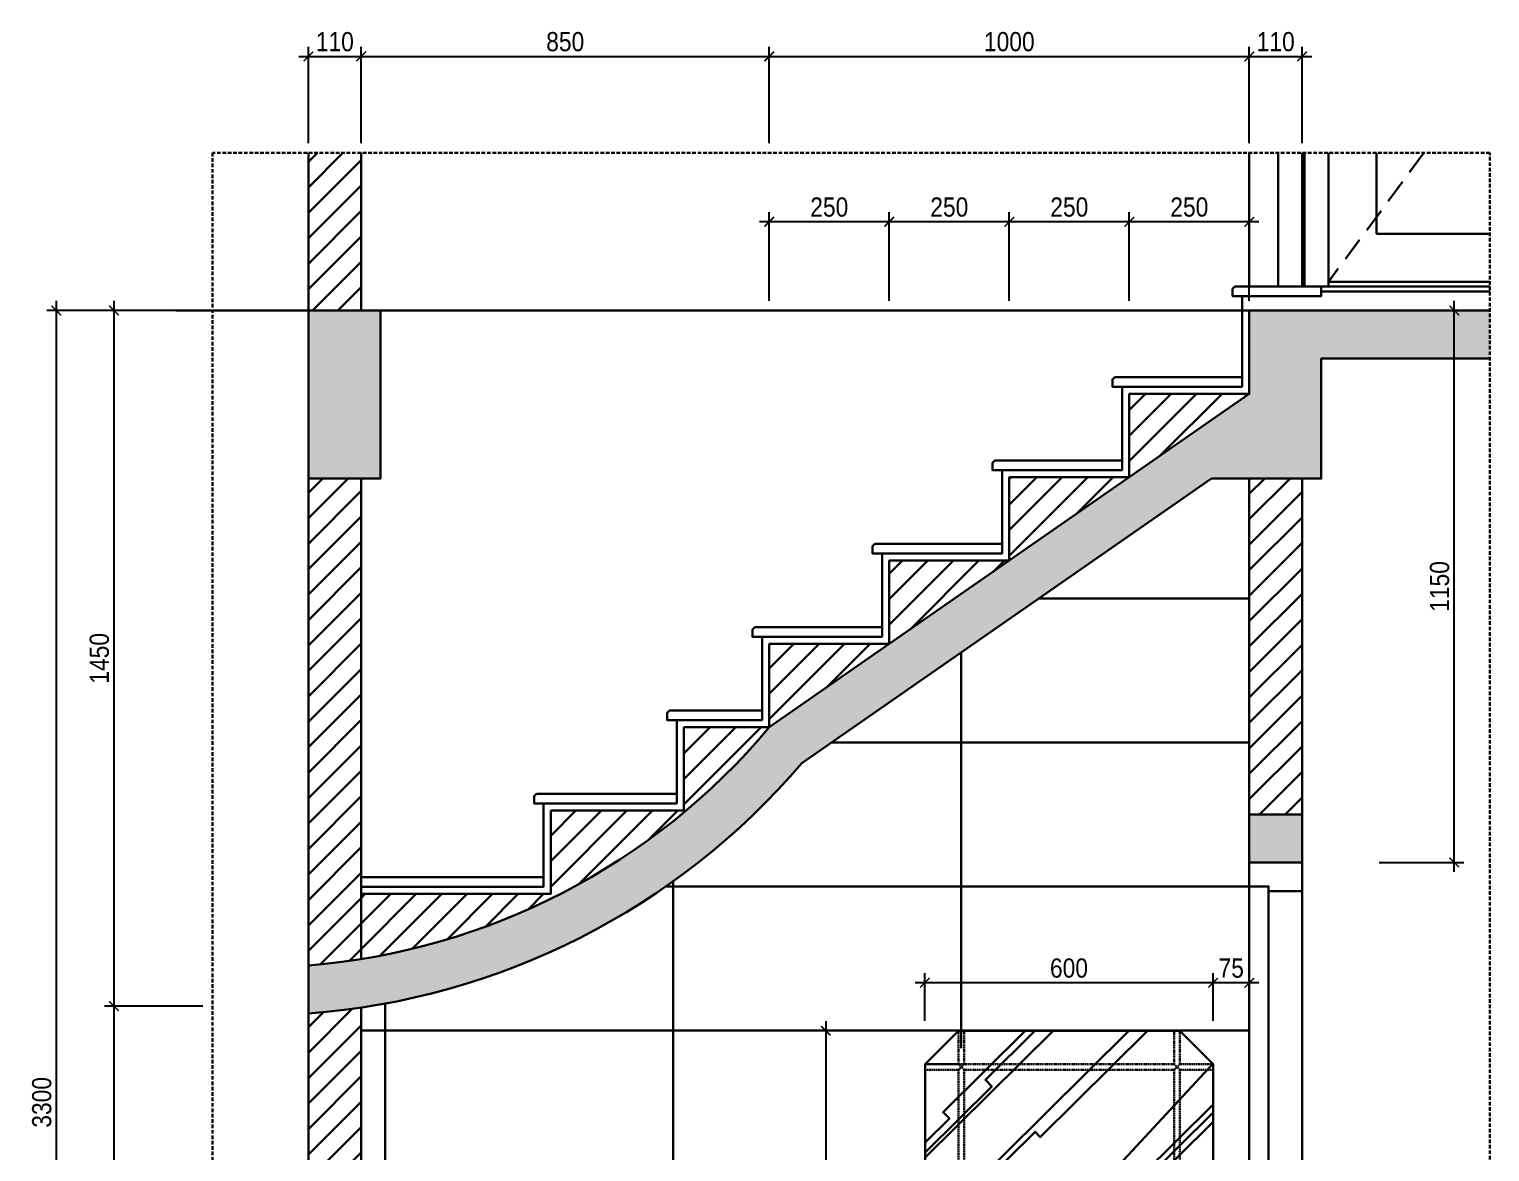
# Model space of a CAD drawing. Header units: millimetres. Extents: x -82962 to 19744, y -138000 to 4535.
# Drawn here: x -9748 to -6706, y -51513 to -49174 of the extents above; entities that cross this region are included whole.
import ezdxf

# ---------------------------------------------------------------- set-up
doc = ezdxf.new("R2010")
doc.units = ezdxf.units.MM
doc.header["$LTSCALE"] = 1000
doc.header["$MEASUREMENT"] = 0
doc.header["$PDMODE"] = 3
doc.linetypes.add('HIDDEN', pattern=[0.375, 0.25, -0.125])
doc.layers.get('0').update_dxf_attribs({"lineweight": 30})
doc.layers.get('DEFPOINTS').update_dxf_attribs({"color": 4, "lineweight": 30})
doc.layers.add('THAY', color=4, linetype='Continuous', lineweight=30)
doc.styles.add('ARIAL', font='arial.ttf', dxfattribs={"width": 0.85})
doc.dimstyles.new('DIM 1-100', dxfattribs={"dimscale": 0, "dimtxt": 2, "dimasz": 1, "dimexe": 1, "dimexo": 1, "dimgap": 0.5, "dimtad": 1, "dimdec": 4, "dimrnd": 1, "dimdsep": 46, "dimtxsty": 'ARIAL', "dimblk1": 'ARCHTICK', "dimblk2": 'ARCHTICK', "dimsah": 1, "dimcen": 2, "dimdle": 1, "dimclrd": 9, "dimclre": 9, "dimclrt": 1, "dimadec": 0, "dimazin": 0, "dimtfac": 1, "dimtdec": 4, "dimtix": 1, "dimtmove": 2, "dimatfit": 3, "dimldrblk": 'DOT', "dimfxl": 1, "dimtvp": 1, "dimtolj": 1, "dimarcsym": 0})
pattern_1 = [(45, (0, 5589.857), (-26.516504, 26.516504), [])]

# ---------------------------------------------------------------- blocks, each defined once
blk = doc.blocks.new('_ARCHTICK')
at = {"color": 0, "linetype": 'ByBlock', "const_width": 0.15}
blk.add_lwpolyline([(-0.5, -0.5), (0.5, 0.5)], dxfattribs=at)
blk = doc.blocks.new('*D429')
at = {"layer": 'DEFPOINTS', "color": 0, "ltscale": 0.2, "transparency": 16777216}
for p in [(-9691.7, -49760.1), (-9366.8, -49760.1), (-9366.8, -53060.1)]:
    blk.add_point(p, dxfattribs=at)
at = {"layer": 'THAY', "color": 9, "lineweight": -2, "ltscale": 0.2, "transparency": 16777216}
for p, q in [((-9691.7, -53080.1), (-9691.7, -49740.1)), ((-9386.8, -49760.1), (-9711.7, -49760.1)), ((-9386.8, -53060.1), (-9711.7, -53060.1))]:
    blk.add_line(p, q, dxfattribs=at)
at = {"layer": 'THAY', "color": 9, "lineweight": -2, "ltscale": 0.2, "transparency": 16777216, "xscale": 20.00000000000004, "yscale": 20.00000000000004, "zscale": 20.00000000000004}
for p, rotation in [((-9691.7, -49760.1), 90), ((-9691.7, -53060.1), 270)]:
    blk.add_blockref('_ARCHTICK', p, dxfattribs=dict(at, rotation=rotation))
at = {"layer": 'THAY', "color": 1, "ltscale": 0.2, "transparency": 16777216, "insert": (-9722.1, -51410.1), "char_height": 40, "attachment_point": 5, "rotation": 90, "style": 'ARIAL'}
blk.add_mtext('\\A1;3300', dxfattribs=at)
blk = doc.blocks.new('_DOT')
at = {"color": 0, "linetype": 'ByBlock', "ltscale": 10}
blk.add_line((-0.5, 0), (-1, 0), dxfattribs=at)
at = {"color": 0, "linetype": 'ByBlock', "ltscale": 10, "const_width": 0.5}
blk.add_lwpolyline([(-0.25, 0, 1), (0.25, 0, 1)], format="xyb", close=True, dxfattribs=at)
blk = doc.blocks.new('*D433')
at = {"layer": 'DEFPOINTS', "color": 0, "ltscale": 0.2, "transparency": 16777216}
for p in [(-9571.7, -51209.7), (-9366.8, -51209.7), (-9366.8, -53060.1)]:
    blk.add_point(p, dxfattribs=at)
at = {"layer": 'THAY', "color": 9, "lineweight": -2, "ltscale": 0.2, "transparency": 16777216}
for p, q in [((-9571.7, -53080.1), (-9571.7, -51189.7)), ((-9386.8, -51209.7), (-9591.7, -51209.7)), ((-9386.8, -53060.1), (-9591.7, -53060.1))]:
    blk.add_line(p, q, dxfattribs=at)
at = {"layer": 'THAY', "color": 9, "lineweight": -2, "ltscale": 0.2, "transparency": 16777216, "xscale": 20.00000000000004, "yscale": 20.00000000000004, "zscale": 20.00000000000004}
for p, rotation in [((-9571.7, -51209.7), 90), ((-9571.7, -53060.1), 270)]:
    blk.add_blockref('_ARCHTICK', p, dxfattribs=dict(at, rotation=rotation))
at = {"layer": 'THAY', "color": 1, "ltscale": 0.2, "transparency": 16777216, "insert": (-9602.1, -52134.9), "char_height": 40, "attachment_point": 5, "rotation": 90, "style": 'ARIAL'}
blk.add_mtext('\\A1;1850', dxfattribs=at)
blk = doc.blocks.new('*D434')
at = {"layer": 'DEFPOINTS', "color": 0, "ltscale": 0.2, "transparency": 16777216}
for p in [(-9571.7, -49760.1), (-9366.8, -49760.1), (-9366.8, -51209.7)]:
    blk.add_point(p, dxfattribs=at)
at = {"layer": 'THAY', "color": 9, "lineweight": -2, "ltscale": 0.2, "transparency": 16777216}
for p, q in [((-9571.7, -51229.7), (-9571.7, -49740.1)), ((-9386.8, -49760.1), (-9591.7, -49760.1)), ((-9386.8, -51209.7), (-9591.7, -51209.7))]:
    blk.add_line(p, q, dxfattribs=at)
at = {"layer": 'THAY', "color": 9, "lineweight": -2, "ltscale": 0.2, "transparency": 16777216, "xscale": 20.00000000000004, "yscale": 20.00000000000004, "zscale": 20.00000000000004}
for p, rotation in [((-9571.7, -49760.1), 90), ((-9571.7, -51209.7), 270)]:
    blk.add_blockref('_ARCHTICK', p, dxfattribs=dict(at, rotation=rotation))
at = {"layer": 'THAY', "color": 1, "ltscale": 0.2, "transparency": 16777216, "insert": (-9602.1, -50484.9), "char_height": 40, "attachment_point": 5, "rotation": 90, "style": 'ARIAL'}
blk.add_mtext('\\A1;1450', dxfattribs=at)
blk = doc.blocks.new('*D461')
at = {"layer": 'DEFPOINTS', "color": 0, "ltscale": 0.2, "transparency": 16777216}
for p in [(-7456.8, -49575.1), (-7456.8, -49760.1), (-7206.8, -49760.1)]:
    blk.add_point(p, dxfattribs=at)
at = {"layer": 'THAY', "color": 9, "lineweight": -2, "ltscale": 0.2, "transparency": 16777216}
for p, q in [((-7456.8, -49740.1), (-7456.8, -49555.1)), ((-7206.8, -49740.1), (-7206.8, -49555.1)), ((-7186.8, -49575.1), (-7476.8, -49575.1))]:
    blk.add_line(p, q, dxfattribs=at)
at = {"layer": 'THAY', "color": 9, "lineweight": -2, "ltscale": 0.2, "transparency": 16777216, "xscale": 20.00000000000004, "yscale": 20.00000000000004, "zscale": 20.00000000000004, "rotation": 180}
blk.add_blockref('_ARCHTICK', (-7456.8, -49575.1), dxfattribs=at)
at = {"layer": 'THAY', "color": 9, "lineweight": -2, "ltscale": 0.2, "transparency": 16777216, "xscale": 20.00000000000004, "yscale": 20.00000000000004, "zscale": 20.00000000000004}
blk.add_blockref('_ARCHTICK', (-7206.8, -49575.1), dxfattribs=at)
at = {"layer": 'THAY', "color": 1, "ltscale": 0.2, "transparency": 16777216, "insert": (-7331.8, -49544.7), "char_height": 40, "attachment_point": 5, "style": 'ARIAL'}
blk.add_mtext('\\A1;250', dxfattribs=at)
blk = doc.blocks.new('*D462')
at = {"layer": 'DEFPOINTS', "color": 0, "ltscale": 0.2, "transparency": 16777216}
for p in [(-7706.8, -49575.1), (-7706.8, -49760.1), (-7456.8, -49760.1)]:
    blk.add_point(p, dxfattribs=at)
at = {"layer": 'THAY', "color": 9, "lineweight": -2, "ltscale": 0.2, "transparency": 16777216}
for p, q in [((-7706.8, -49740.1), (-7706.8, -49555.1)), ((-7456.8, -49740.1), (-7456.8, -49555.1)), ((-7436.8, -49575.1), (-7726.8, -49575.1))]:
    blk.add_line(p, q, dxfattribs=at)
at = {"layer": 'THAY', "color": 9, "lineweight": -2, "ltscale": 0.2, "transparency": 16777216, "xscale": 20.00000000000004, "yscale": 20.00000000000004, "zscale": 20.00000000000004, "rotation": 180}
blk.add_blockref('_ARCHTICK', (-7706.8, -49575.1), dxfattribs=at)
at = {"layer": 'THAY', "color": 9, "lineweight": -2, "ltscale": 0.2, "transparency": 16777216, "xscale": 20.00000000000004, "yscale": 20.00000000000004, "zscale": 20.00000000000004}
blk.add_blockref('_ARCHTICK', (-7456.8, -49575.1), dxfattribs=at)
at = {"layer": 'THAY', "color": 1, "ltscale": 0.2, "transparency": 16777216, "insert": (-7581.8, -49544.7), "char_height": 40, "attachment_point": 5, "style": 'ARIAL'}
blk.add_mtext('\\A1;250', dxfattribs=at)
blk = doc.blocks.new('*D463')
at = {"layer": 'DEFPOINTS', "color": 0, "ltscale": 0.2, "transparency": 16777216}
for p in [(-7956.8, -49575.1), (-7956.8, -49760.1), (-7706.8, -49760.1)]:
    blk.add_point(p, dxfattribs=at)
at = {"layer": 'THAY', "color": 9, "lineweight": -2, "ltscale": 0.2, "transparency": 16777216}
for p, q in [((-7956.8, -49740.1), (-7956.8, -49555.1)), ((-7706.8, -49740.1), (-7706.8, -49555.1)), ((-7686.8, -49575.1), (-7976.8, -49575.1))]:
    blk.add_line(p, q, dxfattribs=at)
at = {"layer": 'THAY', "color": 9, "lineweight": -2, "ltscale": 0.2, "transparency": 16777216, "xscale": 20.00000000000004, "yscale": 20.00000000000004, "zscale": 20.00000000000004, "rotation": 180}
blk.add_blockref('_ARCHTICK', (-7956.8, -49575.1), dxfattribs=at)
at = {"layer": 'THAY', "color": 9, "lineweight": -2, "ltscale": 0.2, "transparency": 16777216, "xscale": 20.00000000000004, "yscale": 20.00000000000004, "zscale": 20.00000000000004}
blk.add_blockref('_ARCHTICK', (-7706.8, -49575.1), dxfattribs=at)
at = {"layer": 'THAY', "color": 1, "ltscale": 0.2, "transparency": 16777216, "insert": (-7831.8, -49544.7), "char_height": 40, "attachment_point": 5, "style": 'ARIAL'}
blk.add_mtext('\\A1;250', dxfattribs=at)
blk = doc.blocks.new('*D464')
at = {"layer": 'DEFPOINTS', "color": 0, "ltscale": 0.2, "transparency": 16777216}
for p in [(-8206.8, -49575.1), (-8206.8, -49760.1), (-7956.8, -49760.1)]:
    blk.add_point(p, dxfattribs=at)
at = {"layer": 'THAY', "color": 9, "lineweight": -2, "ltscale": 0.2, "transparency": 16777216}
for p, q in [((-8206.8, -49740.1), (-8206.8, -49555.1)), ((-7956.8, -49740.1), (-7956.8, -49555.1)), ((-7936.8, -49575.1), (-8226.8, -49575.1))]:
    blk.add_line(p, q, dxfattribs=at)
at = {"layer": 'THAY', "color": 9, "lineweight": -2, "ltscale": 0.2, "transparency": 16777216, "xscale": 20.00000000000004, "yscale": 20.00000000000004, "zscale": 20.00000000000004, "rotation": 180}
blk.add_blockref('_ARCHTICK', (-8206.8, -49575.1), dxfattribs=at)
at = {"layer": 'THAY', "color": 9, "lineweight": -2, "ltscale": 0.2, "transparency": 16777216, "xscale": 20.00000000000004, "yscale": 20.00000000000004, "zscale": 20.00000000000004}
blk.add_blockref('_ARCHTICK', (-7956.8, -49575.1), dxfattribs=at)
at = {"layer": 'THAY', "color": 1, "ltscale": 0.2, "transparency": 16777216, "insert": (-8081.8, -49544.7), "char_height": 40, "attachment_point": 5, "style": 'ARIAL'}
blk.add_mtext('\\A1;250', dxfattribs=at)
blk = doc.blocks.new('*D465')
at = {"layer": 'DEFPOINTS', "color": 0, "ltscale": 0.2, "transparency": 16777216}
for p in [(-9056.8, -49230.6), (-9166.8, -49431.5), (-9056.8, -49431.5)]:
    blk.add_point(p, dxfattribs=at)
at = {"layer": 'THAY', "color": 9, "lineweight": -2, "ltscale": 0.2, "transparency": 16777216}
for p, q in [((-9166.8, -49411.5), (-9166.8, -49210.6)), ((-9056.8, -49411.5), (-9056.8, -49210.6)), ((-9186.8, -49230.6), (-9036.8, -49230.6))]:
    blk.add_line(p, q, dxfattribs=at)
at = {"layer": 'THAY', "color": 9, "lineweight": -2, "ltscale": 0.2, "transparency": 16777216, "xscale": 20.00000000000004, "yscale": 20.00000000000004, "zscale": 20.00000000000004, "rotation": 180}
blk.add_blockref('_ARCHTICK', (-9166.8, -49230.6), dxfattribs=at)
at = {"layer": 'THAY', "color": 9, "lineweight": -2, "ltscale": 0.2, "transparency": 16777216, "xscale": 20.00000000000004, "yscale": 20.00000000000004, "zscale": 20.00000000000004}
blk.add_blockref('_ARCHTICK', (-9056.8, -49230.6), dxfattribs=at)
at = {"layer": 'THAY', "color": 1, "ltscale": 0.2, "transparency": 16777216, "insert": (-9111.8, -49200.1), "char_height": 40, "attachment_point": 5, "style": 'ARIAL'}
blk.add_mtext('\\A1;110', dxfattribs=at)
blk = doc.blocks.new('*D466')
at = {"layer": 'DEFPOINTS', "color": 0, "ltscale": 0.2, "transparency": 16777216}
for p in [(-8206.8, -49230.6), (-9056.8, -49431.5), (-8206.8, -49431.5)]:
    blk.add_point(p, dxfattribs=at)
at = {"layer": 'THAY', "color": 9, "lineweight": -2, "ltscale": 0.2, "transparency": 16777216}
for p, q in [((-9056.8, -49411.5), (-9056.8, -49210.6)), ((-8206.8, -49411.5), (-8206.8, -49210.6)), ((-9076.8, -49230.6), (-8186.8, -49230.6))]:
    blk.add_line(p, q, dxfattribs=at)
at = {"layer": 'THAY', "color": 9, "lineweight": -2, "ltscale": 0.2, "transparency": 16777216, "xscale": 20.00000000000004, "yscale": 20.00000000000004, "zscale": 20.00000000000004, "rotation": 180}
blk.add_blockref('_ARCHTICK', (-9056.8, -49230.6), dxfattribs=at)
at = {"layer": 'THAY', "color": 9, "lineweight": -2, "ltscale": 0.2, "transparency": 16777216, "xscale": 20.00000000000004, "yscale": 20.00000000000004, "zscale": 20.00000000000004}
blk.add_blockref('_ARCHTICK', (-8206.8, -49230.6), dxfattribs=at)
at = {"layer": 'THAY', "color": 1, "ltscale": 0.2, "transparency": 16777216, "insert": (-8631.8, -49200.1), "char_height": 40, "attachment_point": 5, "style": 'ARIAL'}
blk.add_mtext('\\A1;850', dxfattribs=at)
blk = doc.blocks.new('*D467')
at = {"layer": 'DEFPOINTS', "color": 0, "ltscale": 0.2, "transparency": 16777216}
for p in [(-7206.8, -49230.6), (-8206.8, -49431.5), (-7206.8, -49431.5)]:
    blk.add_point(p, dxfattribs=at)
at = {"layer": 'THAY', "color": 9, "lineweight": -2, "ltscale": 0.2, "transparency": 16777216}
for p, q in [((-8206.8, -49411.5), (-8206.8, -49210.6)), ((-7206.8, -49411.5), (-7206.8, -49210.6)), ((-8226.8, -49230.6), (-7186.8, -49230.6))]:
    blk.add_line(p, q, dxfattribs=at)
at = {"layer": 'THAY', "color": 9, "lineweight": -2, "ltscale": 0.2, "transparency": 16777216, "xscale": 20.00000000000004, "yscale": 20.00000000000004, "zscale": 20.00000000000004, "rotation": 180}
blk.add_blockref('_ARCHTICK', (-8206.8, -49230.6), dxfattribs=at)
at = {"layer": 'THAY', "color": 9, "lineweight": -2, "ltscale": 0.2, "transparency": 16777216, "xscale": 20.00000000000004, "yscale": 20.00000000000004, "zscale": 20.00000000000004}
blk.add_blockref('_ARCHTICK', (-7206.8, -49230.6), dxfattribs=at)
at = {"layer": 'THAY', "color": 1, "ltscale": 0.2, "transparency": 16777216, "insert": (-7706.8, -49200.1), "char_height": 40, "attachment_point": 5, "style": 'ARIAL'}
blk.add_mtext('\\A1;1000', dxfattribs=at)
blk = doc.blocks.new('*D468')
at = {"layer": 'DEFPOINTS', "color": 0, "ltscale": 0.2, "transparency": 16777216}
for p in [(-7096.8, -49230.6), (-7206.8, -49431.5), (-7096.8, -49431.5)]:
    blk.add_point(p, dxfattribs=at)
at = {"layer": 'THAY', "color": 9, "lineweight": -2, "ltscale": 0.2, "transparency": 16777216}
for p, q in [((-7206.8, -49411.5), (-7206.8, -49210.6)), ((-7096.8, -49411.5), (-7096.8, -49210.6)), ((-7226.8, -49230.6), (-7076.8, -49230.6))]:
    blk.add_line(p, q, dxfattribs=at)
at = {"layer": 'THAY', "color": 9, "lineweight": -2, "ltscale": 0.2, "transparency": 16777216, "xscale": 20.00000000000004, "yscale": 20.00000000000004, "zscale": 20.00000000000004, "rotation": 180}
blk.add_blockref('_ARCHTICK', (-7206.8, -49230.6), dxfattribs=at)
at = {"layer": 'THAY', "color": 9, "lineweight": -2, "ltscale": 0.2, "transparency": 16777216, "xscale": 20.00000000000004, "yscale": 20.00000000000004, "zscale": 20.00000000000004}
blk.add_blockref('_ARCHTICK', (-7096.8, -49230.6), dxfattribs=at)
at = {"layer": 'THAY', "color": 1, "ltscale": 0.2, "transparency": 16777216, "insert": (-7151.8, -49200.1), "char_height": 40, "attachment_point": 5, "style": 'ARIAL'}
blk.add_mtext('\\A1;110', dxfattribs=at)
blk = doc.blocks.new('*D473')
at = {"layer": 'DEFPOINTS', "color": 0, "ltscale": 0.2, "transparency": 16777216}
for p in [(-6956.4, -49760.1), (-6780, -49760.1), (-6956.4, -50910.1)]:
    blk.add_point(p, dxfattribs=at)
at = {"layer": 'THAY', "color": 9, "lineweight": -2, "ltscale": 0.2, "transparency": 16777216}
for p, q in [((-6780, -50930.1), (-6780, -49740.1)), ((-6936.4, -49760.1), (-6760, -49760.1)), ((-6936.4, -50910.1), (-6760, -50910.1))]:
    blk.add_line(p, q, dxfattribs=at)
at = {"layer": 'THAY', "color": 9, "lineweight": -2, "ltscale": 0.2, "transparency": 16777216, "xscale": 20.00000000000004, "yscale": 20.00000000000004, "zscale": 20.00000000000004}
for p, rotation in [((-6780, -49760.1), 90), ((-6780, -50910.1), 270)]:
    blk.add_blockref('_ARCHTICK', p, dxfattribs=dict(at, rotation=rotation))
at = {"layer": 'THAY', "color": 1, "ltscale": 0.2, "transparency": 16777216, "insert": (-6810.4, -50335.1), "char_height": 40, "attachment_point": 5, "rotation": 90, "style": 'ARIAL'}
blk.add_mtext('\\A1;1150', dxfattribs=at)
blk = doc.blocks.new('GUONG CARO')
at = {"color": 8, "linetype": 'HIDDEN', "ltscale": 0.01}
for p, q in [((-230.6, 849.6), (-230.6, 780.4)), ((-218.7, 849.6), (-218.7, 780.4)), ((218.7, 850.5), (218.7, 780.4)), ((230.6, 849.6), (230.6, 780.4)), ((-230.6, 780.4), (-299.7, 780.4)), ((218.7, 780.4), (-299.7, 780.4)), ((-230.6, 768.5), (-299.7, 768.5)), ((-218.7, 768.5), (-230.6, 780.4)), ((-230.6, 768.5), (-218.7, 780.4)), ((-230.6, 768.5), (-230.6, 81)), ((218.7, 768.5), (-218.7, 768.5)), ((-218.7, 768.5), (-218.7, 81)), ((218.7, 768.5), (230.6, 780.4)), ((230.6, 768.5), (218.7, 780.4)), ((218.7, 768.5), (218.7, 81)), ((299.7, 780.4), (230.6, 780.4)), ((299.7, 768.5), (230.6, 768.5)), ((230.6, 768.5), (230.6, 81)), ((-230.6, 81), (-299.7, 81)), ((-230.6, 69.2), (-299.7, 69.2)), ((-230.6, 69.2), (-218.7, 81)), ((-218.7, 69.2), (-230.6, 81)), ((-230.6, 69.2), (-230.6, 0)), ((218.7, 81), (-218.7, 81)), ((-218.7, 69.2), (-218.7, 0)), ((218.7, 69.2), (-218.7, 69.2)), ((230.6, 69.2), (218.7, 81)), ((218.7, 69.2), (230.6, 81)), ((218.7, 69.2), (218.7, 0)), ((299.7, 81), (230.6, 81)), ((230.6, 69.2), (230.6, 0)), ((299.7, 69.2), (230.6, 69.2))]:
    blk.add_line(p, q, dxfattribs=at)
at = {"color": 250}
for points in [[(-299.7, 585.5), (-33.7, 849.6)], [(-299.7, 596), (-161.2, 733.4), (-174.7, 747.1), (-71.4, 849.6)], [(-299.7, 616.7), (-249.4, 666.7), (-262.6, 679.9), (-91.6, 849.6)], [(-299.7, 412.5), (-71.2, 639.3), (-60.2, 628.3), (162.9, 849.6)], [(-299.7, 459.9), (-239, 520.2), (-223.4, 504.4), (124.5, 849.6)], [(-299.7, 121.9), (-101.4, 318.7), (-115.8, 333.1), (299.2, 780.9)], [(-299.7, 101.3), (299.7, 696.1)], [(-299.7, 84.7), (299.7, 679.6)], [(-283.9, 53.3), (88, 422.4), (74.2, 436.3), (299.7, 660.1)], [(-56.1, 0), (142.3, 196.9), (116.6, 222.7), (299.7, 404.4)], [(-35.6, 0), (241.6, 275.1), (218.8, 298), (299.7, 378.3)], [(-14.8, 0), (299.7, 312.1)], [(18.4, 0), (299.7, 279.2)]]:
    blk.add_lwpolyline(points, dxfattribs=at)
blk.add_lwpolyline([(-230.6, 0), (230.6, 0), (299.7, 69.2), (299.7, 780.4), (230.6, 849.6), (-230.6, 849.6), (-299.7, 780.4), (-299.7, 69.2)], close=True)
blk = doc.blocks.new('*D476')
at = {"layer": 'DEFPOINTS', "color": 0, "ltscale": 0.2, "transparency": 16777216}
for p in [(-7282.2, -51160.9), (-7282.2, -51260.1), (-7206.8, -51260.1)]:
    blk.add_point(p, dxfattribs=at)
at = {"layer": 'THAY', "color": 9, "lineweight": -2, "ltscale": 0.2, "transparency": 16777216}
for p, q in [((-7282.2, -51240.1), (-7282.2, -51140.9)), ((-7206.8, -51240.1), (-7206.8, -51140.9)), ((-7186.8, -51160.9), (-7302.2, -51160.9))]:
    blk.add_line(p, q, dxfattribs=at)
at = {"layer": 'THAY', "color": 9, "lineweight": -2, "ltscale": 0.2, "transparency": 16777216, "xscale": 20.00000000000004, "yscale": 20.00000000000004, "zscale": 20.00000000000004, "rotation": 180}
blk.add_blockref('_ARCHTICK', (-7282.2, -51160.9), dxfattribs=at)
at = {"layer": 'THAY', "color": 9, "lineweight": -2, "ltscale": 0.2, "transparency": 16777216, "xscale": 20.00000000000004, "yscale": 20.00000000000004, "zscale": 20.00000000000004}
blk.add_blockref('_ARCHTICK', (-7206.8, -51160.9), dxfattribs=at)
at = {"layer": 'THAY', "color": 1, "ltscale": 0.2, "transparency": 16777216, "insert": (-7244.5, -51130.6), "char_height": 40, "attachment_point": 5, "style": 'ARIAL'}
blk.add_mtext('\\A1;75', dxfattribs=at)
blk = doc.blocks.new('*D477')
at = {"layer": 'DEFPOINTS', "color": 0, "ltscale": 0.2, "transparency": 16777216}
for p in [(-7882.7, -51160.9), (-7882.7, -51260.1), (-7282.2, -51260.1)]:
    blk.add_point(p, dxfattribs=at)
at = {"layer": 'THAY', "color": 9, "lineweight": -2, "ltscale": 0.2, "transparency": 16777216}
for p, q in [((-7882.7, -51240.1), (-7882.7, -51140.9)), ((-7282.2, -51240.1), (-7282.2, -51140.9)), ((-7262.2, -51160.9), (-7902.7, -51160.9))]:
    blk.add_line(p, q, dxfattribs=at)
at = {"layer": 'THAY', "color": 9, "lineweight": -2, "ltscale": 0.2, "transparency": 16777216, "xscale": 20.00000000000004, "yscale": 20.00000000000004, "zscale": 20.00000000000004, "rotation": 180}
blk.add_blockref('_ARCHTICK', (-7882.7, -51160.9), dxfattribs=at)
at = {"layer": 'THAY', "color": 9, "lineweight": -2, "ltscale": 0.2, "transparency": 16777216, "xscale": 20.00000000000004, "yscale": 20.00000000000004, "zscale": 20.00000000000004}
blk.add_blockref('_ARCHTICK', (-7282.2, -51160.9), dxfattribs=at)
at = {"layer": 'THAY', "color": 1, "ltscale": 0.2, "transparency": 16777216, "insert": (-7582.5, -51130.5), "char_height": 40, "attachment_point": 5, "style": 'ARIAL'}
blk.add_mtext('\\A1;600', dxfattribs=at)
blk = doc.blocks.new('*D478')
at = {"layer": 'DEFPOINTS', "color": 0, "ltscale": 0.2, "transparency": 16777216}
for p in [(-7928.4, -51261.1), (-8088.9, -52110.6), (-7928.4, -52110.6)]:
    blk.add_point(p, dxfattribs=at)
at = {"layer": 'THAY', "color": 9, "lineweight": -2, "ltscale": 0.2, "transparency": 16777216}
for p, q in [((-7948.4, -51261.1), (-8108.9, -51261.1)), ((-8088.9, -51241.1), (-8088.9, -52130.6)), ((-7948.4, -52110.6), (-8108.9, -52110.6))]:
    blk.add_line(p, q, dxfattribs=at)
at = {"layer": 'THAY', "color": 9, "lineweight": -2, "ltscale": 0.2, "transparency": 16777216, "xscale": 20.00000000000004, "yscale": 20.00000000000004, "zscale": 20.00000000000004}
for p, rotation in [((-8088.9, -51261.1), 90), ((-8088.9, -52110.6), 270)]:
    blk.add_blockref('_ARCHTICK', p, dxfattribs=dict(at, rotation=rotation))
at = {"layer": 'THAY', "color": 1, "ltscale": 0.2, "transparency": 16777216, "insert": (-8119.3, -51685.9), "char_height": 40, "attachment_point": 5, "rotation": 90, "style": 'ARIAL'}
blk.add_mtext('\\A1;850', dxfattribs=at)

msp = doc.modelspace()

# ---------------------------------------------------------------- hatches: boundary and pattern name
at = {"layer": 'THAY', "ltscale": 0.2}
h = msp.add_hatch(dxfattribs=at)
h.set_pattern_fill('ANSI31', color=256, scale=300, style=0)
h.set_pattern_definition(pattern_1)
h.paths.add_polyline_path([(-9056.83591, -49431.51158), (-9166.83591, -49431.51158), (-9166.83591, -49760.14267), (-9056.83591, -49760.14267)])
h.paths.add_polyline_path([(-9056.83591, -50110.14267), (-9166.83591, -50110.14267), (-9166.83591, -51124.71094, 0.0198430478), (-9056.83591, -51111.51675)])
h = msp.add_hatch(color=256, dxfattribs=at)
h.paths.add_polyline_path([(-7056.83591, -49860.14267), (-6705.90233, -49860.14267), (-6705.90233, -49760.14267), (-7206.83591, -49760.14267), (-7206.83591, -49933.82688), (-8206.83591, -50628.56372, -0.2013137539), (-9166.83591, -51124.71094), (-9166.83591, -51225.00798, 0.2003264105), (-8138.93881, -50703.1576), (-7285.35671, -50110.14267), (-7056.83591, -50110.14267)])
h.paths.add_polyline_path([(-7096.83591, -50810.14267), (-7206.83591, -50810.14267), (-7206.83591, -50910.14267), (-7096.83591, -50910.14267)], flags=17)
h.paths.add_polyline_path([(-9016.83591, -49760.14267), (-9166.83591, -49760.14267), (-9166.83591, -50110.14267), (-9016.83591, -50110.14267)], flags=17)
h = msp.add_hatch(dxfattribs=at)
h.set_pattern_fill('ANSI31', color=256, scale=300, style=0)
h.set_pattern_definition(pattern_1)
h.paths.add_polyline_path([(-8206.83591, -50628.56372), (-8384.51311, -50628.56372), (-8384.51311, -50802.24793), (-8661.83591, -50802.24793), (-8661.83591, -50975.93214), (-9056.83591, -50975.93214), (-9056.83591, -51111.51675, 0.1807486733)])
h.paths.add_polyline_path([(-7956.83591, -50454.87951), (-8206.83591, -50454.87951), (-8206.83591, -50628.56372)])
h.paths.add_polyline_path([(-7706.83591, -50281.1953), (-7956.83591, -50281.1953), (-7956.83591, -50454.87951)])
h.paths.add_polyline_path([(-7456.83591, -50107.51109), (-7706.83591, -50107.51109), (-7706.83591, -50281.1953)])
h.paths.add_polyline_path([(-7206.83591, -49933.82688), (-7456.83591, -49933.82688), (-7456.83591, -50107.51109)])
h.paths.add_polyline_path([(-7096.83591, -50110.14267), (-7206.83591, -50110.14267), (-7206.83591, -50810.14267), (-7096.83591, -50810.14267)])
h = msp.add_hatch(dxfattribs=at)
h.set_pattern_fill('ANSI31', color=256, scale=300, style=0)
h.set_pattern_definition(pattern_1)
h.paths.add_polyline_path([(-9056.83591, -51212.70825, -0.0184987974), (-9166.83591, -51225.00798), (-9166.83591, -53060.14267), (-9056.83591, -53060.14267)])

# ---------------------------------------------------------------- linework, layer by layer
at = {"layer": 'THAY', "ltscale": 0.5}
msp.add_line((-9166.83591, -53329.49785), (-9166.83591, -49431.51158), dxfattribs=at)
at = {"layer": 'THAY', "linetype": 'Continuous'}
for p, q in [((-9166.83591, -49431.51158), (-9166.83591, -49760.14267)), ((-9056.83591, -49760.14267), (-9056.83591, -49431.51158)), ((-9166.83591, -50110.14267), (-9166.83591, -53210.14267)), ((-9056.83591, -51111.51675), (-9056.83591, -50110.14267)), ((-8477.10187, -50802.24793), (-8661.83591, -50802.24793)), ((-9056.83591, -53060.14267), (-9056.83591, -51212.70825))]:
    msp.add_line(p, q, dxfattribs=at)
at = {"layer": 'THAY', "ltscale": 0.2}
for p, q in [((-7096.83591, -49710.14267), (-7096.83591, -49431.51158)), ((-7041.83591, -49700.14267), (-6705.90233, -49700.14267)), ((-7206.83591, -50960.14267), (-7206.83591, -53010.14267)), ((-7166.83591, -50970.14267), (-7166.83591, -53010.14267)), ((-7096.83591, -50970.14267), (-7096.83591, -53010.14267))]:
    msp.add_line(p, q, dxfattribs=at)
at = {"layer": 'THAY', "linetype": 'HIDDEN', "ltscale": 0.01}
msp.add_line((-8266.83591, -50628.56372), (-8384.51311, -50628.56372), dxfattribs=at)
at = {"layer": 'THAY', "linetype": 'HIDDEN', "ltscale": 0.03}
msp.add_lwpolyline([(-6705.90233, -53497.65609), (-6705.90233, -49431.51158), (-9366.83591, -49431.51158), (-9366.83591, -53497.65609)], close=True, dxfattribs=at)
at = {"layer": 'THAY'}
for points in [[(-7206.83591, -49710.14267), (-7206.83591, -49431.51158)], [(-7146.83591, -49431.51158), (-7146.83591, -49710.14267)], [(-7471.83591, -49918.82688), (-7471.83591, -50072.51109)], [(-7721.83591, -50092.51109), (-7721.83591, -50246.1953)], [(-7971.83591, -50266.1953), (-7971.83591, -50419.87951)], [(-8206.83591, -50419.87951), (-7971.83591, -50419.87951), (-7971.83591, -50439.87951), (-8206.83591, -50439.87951)], [(-8399.51311, -50613.56372), (-8399.51311, -50767.24793)], [(-8676.83591, -50787.24793), (-8676.83591, -50940.93214)]]:
    msp.add_lwpolyline(points, dxfattribs=at)
at = {"layer": 'THAY', "ltscale": 0.2}
for points in [[(-7091.83591, -49431.51158), (-7091.83591, -49710.14267), (-6705.90233, -49710.14267)], [(-7041.83591, -49431.51158), (-7041.83591, -49710.14267), (-6705.90233, -49710.14267)], [(-6705.90233, -49600.14267), (-6941.83591, -49600.14267), (-6941.83591, -49431.51158)], [(-7221.83591, -49903.82688), (-7221.83591, -49730.14267), (-7056.83591, -49730.14267)], [(-7471.83591, -50092.51109), (-7471.83591, -49918.82688), (-7221.83591, -49918.82688)], [(-7721.83591, -50266.1953), (-7721.83591, -50092.51109), (-7471.83591, -50092.51109)], [(-7971.83591, -50439.87951), (-7971.83591, -50266.1953), (-7721.83591, -50266.1953)], [(-8221.83591, -50613.56372), (-8221.83591, -50439.87951), (-7971.83591, -50439.87951)], [(-7806.83591, -50472.43348), (-7806.83591, -51297.07536)], [(-8221.83591, -50613.56372), (-8419.51311, -50613.56372), (-8419.51311, -50598.56372), (-8414.51311, -50593.56372), (-8221.83591, -50593.56372)], [(-8399.51311, -50787.24793), (-8399.51311, -50613.56372), (-8221.83591, -50613.56372)], [(-8676.83591, -50960.93214), (-8676.83591, -50787.24793), (-8399.51311, -50787.24793)], [(-9056.83591, -50940.93214), (-8676.83591, -50940.93214), (-8676.83591, -50960.93214), (-9056.83591, -50960.93214)], [(-8406.83591, -50949.40208), (-8406.83591, -52673.10354)], [(-9056.83591, -50960.93214), (-8676.83591, -50960.93214)]]:
    msp.add_lwpolyline(points, dxfattribs=at)
at = {"layer": 'THAY', "linetype": 'HIDDEN', "ltscale": 0.2}
msp.add_lwpolyline([(-6843.34004, -49431.51158), (-7041.83591, -49700.14267)], dxfattribs=at)
at = {"layer": 'THAY', "ltscale": 0.2}
for points in [[(-7236.83591, -49710.14267), (-7056.83591, -49710.14267), (-7056.83591, -49730.14267), (-7241.83591, -49730.14267), (-7241.83591, -49715.14267)], [(-9166.83591, -49760.14267), (-9016.83591, -49760.14267), (-9016.83591, -50110.14267), (-9166.83591, -50110.14267)], [(-7486.83591, -49898.82688), (-7221.83591, -49898.82688), (-7221.83591, -49918.82688), (-7491.83591, -49918.82688), (-7491.83591, -49903.82688)], [(-7736.83591, -50072.51109), (-7471.83591, -50072.51109), (-7471.83591, -50092.51109), (-7741.83591, -50092.51109), (-7741.83591, -50077.51109)], [(-7986.83591, -50246.1953), (-7721.83591, -50246.1953), (-7721.83591, -50266.1953), (-7991.83591, -50266.1953), (-7991.83591, -50251.1953)], [(-8236.83591, -50419.87951), (-7971.83591, -50419.87951), (-7971.83591, -50439.87951), (-8241.83591, -50439.87951), (-8241.83591, -50424.87951)], [(-8691.83591, -50767.24793), (-8399.51311, -50767.24793), (-8399.51311, -50787.24793), (-8696.83591, -50787.24793), (-8696.83591, -50772.24793)], [(-7206.83591, -50910.14267), (-7096.83591, -50910.14267), (-7096.83591, -50810.14267), (-7206.83591, -50810.14267)]]:
    msp.add_lwpolyline(points, close=True, dxfattribs=at)
at = {"layer": 'THAY', "ltscale": 0.5}
for points in [[(-7206.83591, -49710.14267), (-6705.90233, -49710.14267)], [(-7056.83591, -49720.14267), (-6705.90233, -49720.14267)], [(-7645.2052, -50360.14267), (-7206.83591, -50360.14267)], [(-8077.02338, -50660.14267), (-7206.83591, -50660.14267)], [(-8422.03435, -50960.14267), (-7206.83591, -50960.14267)], [(-9006.83591, -51204.36789), (-9006.83591, -52273.13149)], [(-9056.83591, -51260.14267), (-7206.83591, -51260.14267)]]:
    msp.add_lwpolyline(points, dxfattribs=at)
at = {"layer": 'THAY', "ltscale": 0.01}
msp.add_lwpolyline([(-9442.66736, -49760.14267), (-6705.90233, -49760.14267)], dxfattribs=at)
at = {"layer": 'THAY', "ltscale": 0.2}
for points in [[(-9166.83591, -51124.71094, 0.2013137539), (-8206.83591, -50628.56372), (-7206.83591, -49933.82688), (-7206.83591, -49760.14267), (-6705.90233, -49760.14267)], [(-6705.90233, -49860.14267), (-7056.83591, -49860.14267), (-7056.83591, -50110.14267), (-7285.35671, -50110.14267), (-8138.93881, -50703.1576, -0.2003264105), (-9166.83591, -51225.00798)]]:
    msp.add_lwpolyline(points, format="xyb", dxfattribs=at)
at = {"layer": 'THAY', "linetype": 'Continuous'}
for points in [[(-7206.83591, -49933.82688), (-7456.83591, -49933.82688), (-7456.83591, -50107.51109)], [(-7456.83591, -50107.51109), (-7706.83591, -50107.51109), (-7706.83591, -50281.1953)], [(-7706.83591, -50281.1953), (-7956.83591, -50281.1953), (-7956.83591, -50454.87951)], [(-7956.83591, -50454.87951), (-8206.83591, -50454.87951), (-8206.83591, -50628.56372)], [(-8384.51311, -50802.24793), (-8384.51311, -50628.56372), (-8206.83591, -50628.56372)], [(-8661.83591, -50802.24793), (-8661.83591, -50975.93214), (-9056.83591, -50975.93214)], [(-8384.51311, -50802.24793), (-8661.83591, -50802.24793)]]:
    msp.add_lwpolyline(points, dxfattribs=at)
at = {"layer": 'THAY'}
for points in [[(-7736.83591, -50072.51109), (-7471.83591, -50072.51109), (-7471.83591, -50092.51109), (-7741.83591, -50092.51109), (-7741.83591, -50077.51109)], [(-7986.83591, -50246.1953), (-7721.83591, -50246.1953), (-7721.83591, -50266.1953), (-7991.83591, -50266.1953), (-7991.83591, -50251.1953)]]:
    msp.add_lwpolyline(points, close=True, dxfattribs=at)
at = {"layer": 'THAY', "linetype": 'Continuous'}
msp.add_lwpolyline([(-7206.83591, -50810.14267), (-7096.83591, -50810.14267), (-7096.83591, -50110.14267), (-7206.83591, -50110.14267)], close=True, dxfattribs=at)
at = {"layer": 'THAY', "linetype": 'HIDDEN', "ltscale": 0.01}
msp.add_lwpolyline([(-8266.83591, -50628.56372), (-8384.51311, -50628.56372), (-8384.51311, -50802.24793)], dxfattribs=at)
at = {"layer": 'THAY', "linetype": 'ByBlock'}
msp.add_lwpolyline([(-7096.83591, -50910.14267), (-7096.83591, -50970.14267), (-7166.83591, -50970.14267), (-7166.83591, -50960.14267), (-7206.83591, -50960.14267), (-7206.83591, -50910.14267)], close=True, dxfattribs=at)

# ---------------------------------------------------------------- block references
at = {"layer": 'THAY', "color": 251}
msp.add_blockref('GUONG CARO', (-7581.99343, -52110.63468), dxfattribs=at)

# ---------------------------------------------------------------- dimensions: what is measured, and where the dimension line sits
at = {"layer": 'THAY', "ltscale": 0.2}
for base, p1, p2, picture, middle in [((-9056.83591, -49230.55815), (-9166.83591, -49431.51158), (-9056.83591, -49431.51158), '*D465', (-9111.83591, -49200.13523)), ((-8206.83591, -49230.55815), (-9056.83591, -49431.51158), (-8206.83591, -49431.51158), '*D466', (-8631.83591, -49200.13523)), ((-7206.83591, -49230.55815), (-8206.83591, -49431.51158), (-7206.83591, -49431.51158), '*D467', (-7706.83591, -49200.13523)), ((-7096.83591, -49230.55815), (-7206.83591, -49431.51158), (-7096.83591, -49431.51158), '*D468', (-7151.83591, -49200.13523)), ((-8206.83591, -49575.149), (-7956.83591, -49760.14267), (-8206.83591, -49760.14267), '*D464', (-8081.83591, -49544.72608)), ((-7956.83591, -49575.149), (-7706.83591, -49760.14267), (-7956.83591, -49760.14267), '*D463', (-7831.83591, -49544.72608)), ((-7706.83591, -49575.149), (-7456.83591, -49760.14267), (-7706.83591, -49760.14267), '*D462', (-7581.83591, -49544.72608)), ((-7456.83591, -49575.149), (-7206.83591, -49760.14267), (-7456.83591, -49760.14267), '*D461', (-7331.83591, -49544.72608)), ((-7882.74208, -51160.89596), (-7282.24477, -51260.14267), (-7882.74208, -51260.14267), '*D477', (-7582.49343, -51130.47304)), ((-7282.24477, -51160.89596), (-7206.83591, -51260.14267), (-7282.24477, -51260.14267), '*D476', (-7244.54034, -51130.5549))]:
    dim = msp.add_linear_dim(base=base, p1=p1, p2=p2, dimstyle='DIM 1-100', override={"dimscale": 20}, dxfattribs=at)
    dim.commit()
    dim.dimension.update_dxf_attribs({"geometry": picture, "text_midpoint": middle})
for base, p1, p2, picture, middle in [((-9691.66109, -49760.14267), (-9366.83591, -53060.14267), (-9366.83591, -49760.14267), '*D429', (-9722.09765, -51410.14267)), ((-9571.66109, -49760.14267), (-9366.83591, -51209.70825), (-9366.83591, -49760.14267), '*D434', (-9602.084, -50484.92546)), ((-6780, -49760.14267), (-6956.36912, -50910.14267), (-6956.36912, -49760.14267), '*D473', (-6810.42292, -50335.14267)), ((-9571.66109, -51209.70825), (-9366.83591, -53060.14267), (-9366.83591, -51209.70825), '*D433', (-9602.084, -52134.92546)), ((-8088.88464, -52110.63468), (-7928.42891, -51261.07536), (-7928.42891, -52110.63468), '*D478', (-8119.30756, -51685.85502))]:
    dim = msp.add_linear_dim(base=base, p1=p1, p2=p2, angle=90, dimstyle='DIM 1-100', override={"dimscale": 20}, dxfattribs=at)
    dim.commit()
    dim.dimension.update_dxf_attribs({"geometry": picture, "text_midpoint": middle})

doc.saveas('drawing.dxf')
